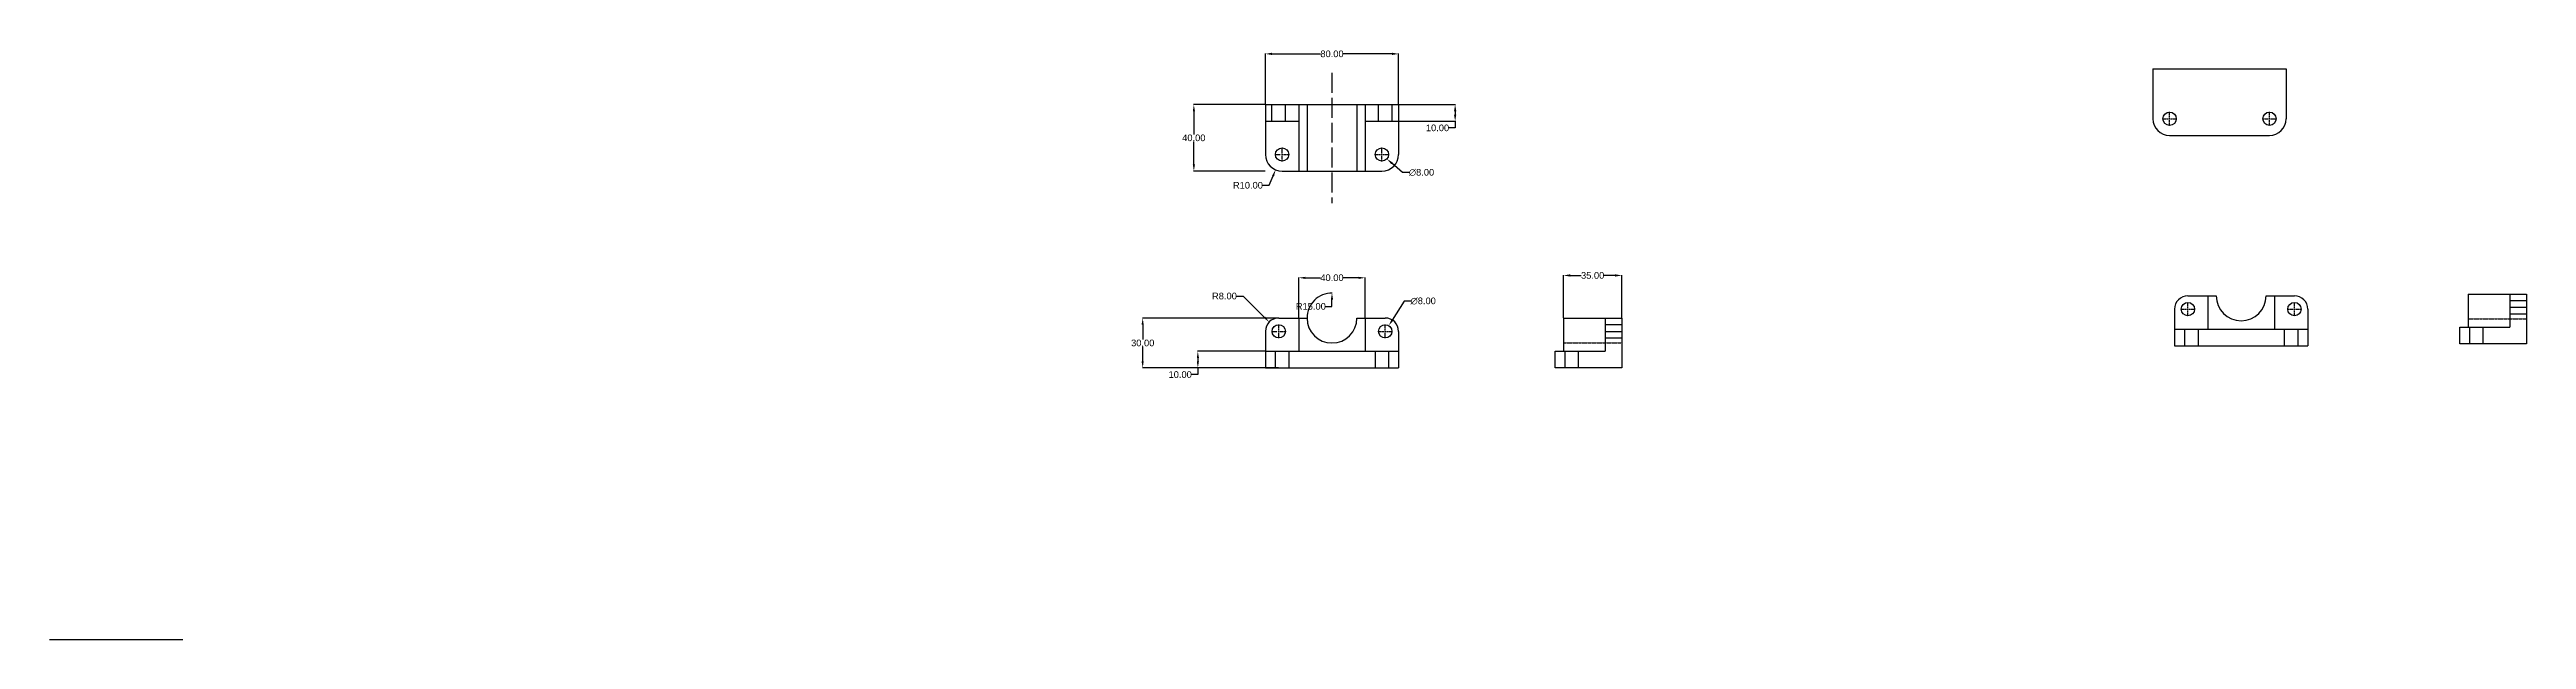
# Model space of a CAD drawing. Header units: millimetres. Extents: x 193 to 1681, y 43 to 398.
import ezdxf

# ---------------------------------------------------------------- set-up
doc = ezdxf.new("R2010")
doc.units = ezdxf.units.MM
doc.header["$MEASUREMENT"] = 0
doc.linetypes.add('ACAD_ISO02W100', pattern=[15, 12, -3])
doc.linetypes.add('CENTER2', pattern=[1.125, 0.75, -0.125, 0.125, -0.125])
doc.styles.get("Standard").update_dxf_attribs({"font": 'arial.ttf'})
doc.dimstyles.get("Standard").update_dxf_attribs({"dimtxt": 4, "dimasz": 4, "dimexe": 0.18, "dimexo": 0.0625, "dimgap": 0.09, "dimtad": 0, "dimtih": 1, "dimtoh": 1, "dimzin": 0, "dimdsep": 46, "dimtxsty": 'Standard', "dimcen": 0.09, "dimadec": 0, "dimazin": 0, "dimtfac": 1, "dimtofl": 0, "dimtmove": 0, "dimatfit": 3, "dimfxl": 1, "dimtolj": 1, "dimtzin": 0, "dimarcsym": 0})

# ---------------------------------------------------------------- blocks, each defined once
blk = doc.blocks.new('*U2')
at = {"color": 0, "linetype": 'CENTER2', "transparency": 16777216}
for p, q in [((-4.12, 0), (-0.8, 0)), ((0, 0.8), (0, 4.12)), ((0.8, 0), (4.12, 0)), ((0, -4.12), (0, -0.8))]:
    blk.add_line(p, q, dxfattribs=at)
at = {"color": 0, "linetype": 'Continuous', "transparency": 16777216}
for p, q in [((-0.4, 0), (0.4, 0)), ((0, -0.4), (0, 0.4))]:
    blk.add_line(p, q, dxfattribs=at)
blk = doc.blocks.new('*U3')
at = {"color": 0, "linetype": 'CENTER2', "transparency": 16777216}
for p, q in [((-4.12, 0), (-0.8, 0)), ((0, 0.8), (0, 4.12)), ((0.8, 0), (4.12, 0)), ((0, -4.12), (0, -0.8))]:
    blk.add_line(p, q, dxfattribs=at)
at = {"color": 0, "linetype": 'Continuous', "transparency": 16777216}
for p, q in [((-0.4, 0), (0.4, 0)), ((0, -0.4), (0, 0.4))]:
    blk.add_line(p, q, dxfattribs=at)
blk = doc.blocks.new('*D7')
at = {"color": 0, "lineweight": -2, "transparency": 16777216}
for p, q in [((923.5, 364.7), (923.5, 395.3)), ((927.5, 395.1), (956.7, 395.1)), ((999.5, 395.1), (970.3, 395.1)), ((1003.5, 364.7), (1003.5, 395.3))]:
    blk.add_line(p, q, dxfattribs=at)
at = {"color": 0, "transparency": 16777216}
for points in [[(927.5, 395.8), (927.5, 394.4), (923.5, 395.1)], [(999.5, 395.8), (999.5, 394.4), (1003.5, 395.1)]]:
    blk.add_solid(points, dxfattribs=at)
at = {"layer": 'Defpoints', "color": 0, "transparency": 16777216}
for p in [(1003.5, 395.1), (923.5, 364.6), (1003.5, 364.6)]:
    blk.add_point(p, dxfattribs=at)
at = {"color": 0, "transparency": 16777216, "insert": (963.5, 395.1), "char_height": 4, "attachment_point": 5}
blk.add_mtext('\\A1;80.00', dxfattribs=at)
blk = doc.blocks.new('*D8')
at = {"color": 0, "lineweight": -2, "transparency": 16777216}
for p, q in [((1003.6, 364.6), (1037.7, 364.6)), ((1037.5, 360.6), (1037.5, 358.6)), ((1003.6, 354.6), (1037.7, 354.6)), ((1037.5, 350.6), (1033.5, 350.6)), ((1037.5, 354.6), (1037.5, 350.6))]:
    blk.add_line(p, q, dxfattribs=at)
at = {"color": 0, "transparency": 16777216}
for points in [[(1036.8, 360.6), (1038.2, 360.6), (1037.5, 364.6)], [(1036.8, 358.6), (1038.2, 358.6), (1037.5, 354.6)]]:
    blk.add_solid(points, dxfattribs=at)
at = {"layer": 'Defpoints', "color": 0, "transparency": 16777216}
for p in [(1003.5, 364.6), (1003.5, 354.6), (1037.5, 354.6)]:
    blk.add_point(p, dxfattribs=at)
at = {"color": 0, "transparency": 16777216, "insert": (1026.9, 350.6), "char_height": 4, "attachment_point": 5}
blk.add_mtext('\\A1;10.00', dxfattribs=at)
blk = doc.blocks.new('*D9')
at = {"color": 0, "lineweight": -2, "transparency": 16777216}
for p, q in [((923.4, 364.6), (880.4, 364.6)), ((880.5, 360.6), (880.5, 346.7)), ((880.5, 328.6), (880.5, 342.5)), ((923.4, 324.6), (880.4, 324.6))]:
    blk.add_line(p, q, dxfattribs=at)
at = {"color": 0, "transparency": 16777216}
for points in [[(879.9, 360.6), (881.2, 360.6), (880.5, 364.6)], [(879.9, 328.6), (881.2, 328.6), (880.5, 324.6)]]:
    blk.add_solid(points, dxfattribs=at)
at = {"layer": 'Defpoints', "color": 0, "transparency": 16777216}
for p in [(923.5, 364.6), (880.5, 324.6), (923.5, 324.6)]:
    blk.add_point(p, dxfattribs=at)
at = {"color": 0, "transparency": 16777216, "insert": (880.5, 344.6), "char_height": 4, "attachment_point": 5}
blk.add_mtext('\\A1;40.00', dxfattribs=at)
blk = doc.blocks.new('*D10')
at = {"color": 0, "lineweight": -2, "transparency": 16777216}
for p, q in [((993.4, 334.6), (993.6, 334.6)), ((993.5, 334.5), (993.5, 334.7)), ((1005.9, 323.8), (999.5, 329.3)), ((1009.9, 323.8), (1005.9, 323.8))]:
    blk.add_line(p, q, dxfattribs=at)
at = {"color": 0, "transparency": 16777216}
blk.add_solid([(1000, 329.8), (999.1, 328.8), (996.5, 332)], dxfattribs=at)
at = {"layer": 'Defpoints', "color": 0, "transparency": 16777216}
for p in [(990.5, 337.2), (996.5, 332)]:
    blk.add_point(p, dxfattribs=at)
at = {"color": 0, "transparency": 16777216, "insert": (1017.3, 323.8), "char_height": 4, "attachment_point": 5}
blk.add_mtext('\\A1;∅8.00', dxfattribs=at)
blk = doc.blocks.new('*D11')
at = {"color": 0, "lineweight": -2, "transparency": 16777216}
for p, q in [((933.4, 334.6), (933.6, 334.6)), ((933.5, 334.5), (933.5, 334.7)), ((921.7, 316.1), (925.7, 316.1)), ((925.7, 316.1), (928.1, 321.7))]:
    blk.add_line(p, q, dxfattribs=at)
at = {"color": 0, "transparency": 16777216}
blk.add_solid([(927.5, 321.9), (928.7, 321.4), (929.6, 325.4)], dxfattribs=at)
at = {"layer": 'Defpoints', "color": 0, "transparency": 16777216}
for p in [(933.5, 334.6), (929.6, 325.4)]:
    blk.add_point(p, dxfattribs=at)
at = {"color": 0, "transparency": 16777216, "insert": (913, 316.1), "char_height": 4, "attachment_point": 5}
blk.add_mtext('\\A1;R10.00', dxfattribs=at)
blk = doc.blocks.new('*U12')
at = {"color": 0, "linetype": 'CENTER2', "transparency": 16777216}
for p, q in [((-4.12, 0), (-0.8, 0)), ((0, 0.8), (0, 4.12)), ((0.8, 0), (4.12, 0)), ((0, -4.12), (0, -0.8))]:
    blk.add_line(p, q, dxfattribs=at)
at = {"color": 0, "linetype": 'Continuous', "transparency": 16777216}
for p, q in [((-0.4, 0), (0.4, 0)), ((0, -0.4), (0, 0.4))]:
    blk.add_line(p, q, dxfattribs=at)
blk = doc.blocks.new('*U13')
at = {"color": 0, "linetype": 'CENTER2', "transparency": 16777216}
for p, q in [((-4.12, 0), (-0.8, 0)), ((0, 0.8), (0, 4.12)), ((0.8, 0), (4.12, 0)), ((0, -4.12), (0, -0.8))]:
    blk.add_line(p, q, dxfattribs=at)
at = {"color": 0, "linetype": 'Continuous', "transparency": 16777216}
for p, q in [((-0.4, 0), (0.4, 0)), ((0, -0.4), (0, 0.4))]:
    blk.add_line(p, q, dxfattribs=at)
blk = doc.blocks.new('*U25')
at = {"color": 0, "linetype": 'CENTER2', "transparency": 16777216}
for p, q in [((-4.12, 0), (-0.8, 0)), ((0, 0.8), (0, 4.12)), ((0.8, 0), (4.12, 0)), ((0, -4.12), (0, -0.8))]:
    blk.add_line(p, q, dxfattribs=at)
at = {"color": 0, "linetype": 'Continuous', "transparency": 16777216}
for p, q in [((-0.4, 0), (0.4, 0)), ((0, -0.4), (0, 0.4))]:
    blk.add_line(p, q, dxfattribs=at)
blk = doc.blocks.new('*U27')
at = {"color": 0, "linetype": 'CENTER2', "transparency": 16777216}
for p, q in [((-4.12, 0), (-0.8, 0)), ((0, 0.8), (0, 4.12)), ((0.8, 0), (4.12, 0)), ((0, -4.12), (0, -0.8))]:
    blk.add_line(p, q, dxfattribs=at)
at = {"color": 0, "linetype": 'Continuous', "transparency": 16777216}
for p, q in [((-0.4, 0), (0.4, 0)), ((0, -0.4), (0, 0.4))]:
    blk.add_line(p, q, dxfattribs=at)
blk = doc.blocks.new('*D28')
at = {"color": 0, "lineweight": -2, "transparency": 16777216}
for p, q in [((906.1, 249.5), (910.1, 249.5)), ((910.1, 249.5), (923, 236.7)), ((931.4, 228.3), (931.6, 228.3)), ((931.5, 228.2), (931.5, 228.4))]:
    blk.add_line(p, q, dxfattribs=at)
at = {"color": 0, "transparency": 16777216}
blk.add_solid([(923.4, 237.2), (922.5, 236.3), (925.8, 233.9)], dxfattribs=at)
at = {"layer": 'Defpoints', "color": 0, "transparency": 16777216}
for p in [(925.8, 233.9), (931.5, 228.3)]:
    blk.add_point(p, dxfattribs=at)
at = {"color": 0, "transparency": 16777216, "insert": (898.9, 249.5), "char_height": 4, "attachment_point": 5}
blk.add_mtext('\\A1;R8.00', dxfattribs=at)
blk = doc.blocks.new('*D29')
at = {"color": 0, "lineweight": -2, "transparency": 16777216}
for p, q in [((1006.8, 246.5), (999.7, 235.1)), ((1010.8, 246.5), (1006.8, 246.5)), ((995.4, 228.3), (995.6, 228.3)), ((995.5, 228.2), (995.5, 228.4))]:
    blk.add_line(p, q, dxfattribs=at)
at = {"color": 0, "transparency": 16777216}
blk.add_solid([(999.2, 235.4), (1000.3, 234.7), (997.6, 231.7)], dxfattribs=at)
at = {"layer": 'Defpoints', "color": 0, "transparency": 16777216}
for p in [(993.4, 224.9), (997.6, 231.7)]:
    blk.add_point(p, dxfattribs=at)
at = {"color": 0, "transparency": 16777216, "insert": (1018.3, 246.5), "char_height": 4, "attachment_point": 5}
blk.add_mtext('\\A1;∅8.00', dxfattribs=at)
blk = doc.blocks.new('*D30')
at = {"color": 0, "lineweight": -2, "transparency": 16777216}
for p, q in [((923.4, 216.3), (882.7, 216.3)), ((882.9, 212.3), (882.9, 210.3)), ((882.9, 202.3), (878.9, 202.3)), ((923.4, 206.3), (882.7, 206.3)), ((882.9, 206.3), (882.9, 202.3))]:
    blk.add_line(p, q, dxfattribs=at)
at = {"color": 0, "transparency": 16777216}
for points in [[(882.3, 212.3), (883.6, 212.3), (882.9, 216.3)], [(882.3, 210.3), (883.6, 210.3), (882.9, 206.3)]]:
    blk.add_solid(points, dxfattribs=at)
at = {"layer": 'Defpoints', "color": 0, "transparency": 16777216}
for p in [(923.5, 216.3), (882.9, 206.3), (923.5, 206.3)]:
    blk.add_point(p, dxfattribs=at)
at = {"color": 0, "transparency": 16777216, "insert": (872.3, 202.3), "char_height": 4, "attachment_point": 5}
blk.add_mtext('\\A1;10.00', dxfattribs=at)
blk = doc.blocks.new('*D31')
at = {"color": 0, "lineweight": -2, "transparency": 16777216}
for p, q in [((943.5, 236.4), (943.5, 260.6)), ((947.5, 260.5), (956.6, 260.5)), ((979.5, 260.5), (970.4, 260.5)), ((983.5, 236.4), (983.5, 260.6))]:
    blk.add_line(p, q, dxfattribs=at)
at = {"color": 0, "transparency": 16777216}
for points in [[(947.5, 261.1), (947.5, 259.8), (943.5, 260.5)], [(979.5, 261.1), (979.5, 259.8), (983.5, 260.5)]]:
    blk.add_solid(points, dxfattribs=at)
at = {"layer": 'Defpoints', "color": 0, "transparency": 16777216}
for p in [(983.5, 260.5), (943.5, 236.3), (983.5, 236.3)]:
    blk.add_point(p, dxfattribs=at)
at = {"color": 0, "transparency": 16777216, "insert": (963.5, 260.5), "char_height": 4, "attachment_point": 5}
blk.add_mtext('\\A1;40.00', dxfattribs=at)
blk = doc.blocks.new('*D32')
at = {"color": 0, "lineweight": -2, "transparency": 16777216}
for p, q in [((931.4, 236.3), (849.6, 236.3)), ((849.8, 232.3), (849.8, 223.4)), ((849.8, 210.3), (849.8, 219.2)), ((931.4, 206.3), (849.6, 206.3))]:
    blk.add_line(p, q, dxfattribs=at)
at = {"color": 0, "transparency": 16777216}
for points in [[(849.1, 232.3), (850.4, 232.3), (849.8, 236.3)], [(849.1, 210.3), (850.4, 210.3), (849.8, 206.3)]]:
    blk.add_solid(points, dxfattribs=at)
at = {"layer": 'Defpoints', "color": 0, "transparency": 16777216}
for p in [(931.5, 236.3), (849.8, 206.3), (931.5, 206.3)]:
    blk.add_point(p, dxfattribs=at)
at = {"color": 0, "transparency": 16777216, "insert": (849.8, 221.3), "char_height": 4, "attachment_point": 5}
blk.add_mtext('\\A1;30.00', dxfattribs=at)
blk = doc.blocks.new('*D33')
at = {"color": 0, "lineweight": -2, "transparency": 16777216}
for p, q in [((959.5, 243.3), (963.5, 243.3)), ((963.5, 243.3), (963.5, 247.3))]:
    blk.add_line(p, q, dxfattribs=at)
blk.add_arc((963.5, 236.3), 15, 89.3125, 179.7613, dxfattribs=at)
at = {"color": 0, "transparency": 16777216}
blk.add_solid([(962.8, 247.3), (964.2, 247.3), (963.5, 251.3)], dxfattribs=at)
at = {"layer": 'Defpoints', "color": 0, "transparency": 16777216}
for p in [(963.5, 251.3), (963.5, 236.3)]:
    blk.add_point(p, dxfattribs=at)
at = {"color": 0, "transparency": 16777216, "insert": (950.8, 243.3), "char_height": 4, "attachment_point": 5}
blk.add_mtext('\\A1;R15.00', dxfattribs=at)
blk = doc.blocks.new('*D35')
at = {"color": 0, "lineweight": -2, "transparency": 16777216}
for p, q in [((1102.6, 236.4), (1102.6, 262.1)), ((1106.6, 261.9), (1113.2, 261.9)), ((1133.6, 261.9), (1126.9, 261.9)), ((1137.6, 236.4), (1137.6, 262.1))]:
    blk.add_line(p, q, dxfattribs=at)
at = {"color": 0, "transparency": 16777216}
for points in [[(1106.6, 262.6), (1106.6, 261.2), (1102.6, 261.9)], [(1133.6, 262.6), (1133.6, 261.2), (1137.6, 261.9)]]:
    blk.add_solid(points, dxfattribs=at)
at = {"layer": 'Defpoints', "color": 0, "transparency": 16777216}
for p in [(1137.6, 261.9), (1102.6, 236.3), (1137.6, 236.3)]:
    blk.add_point(p, dxfattribs=at)
at = {"color": 0, "transparency": 16777216, "insert": (1120.1, 261.9), "char_height": 4, "attachment_point": 5}
blk.add_mtext('\\A1;35.00', dxfattribs=at)
blk = doc.blocks.new('*U46')
at = {"color": 0, "linetype": 'CENTER2', "transparency": 16777216}
for p, q in [((-4.12, 0), (-0.8, 0)), ((0, 0.8), (0, 4.12)), ((0.8, 0), (4.12, 0)), ((0, -4.12), (0, -0.8))]:
    blk.add_line(p, q, dxfattribs=at)
at = {"color": 0, "linetype": 'Continuous', "transparency": 16777216}
for p, q in [((-0.4, 0), (0.4, 0)), ((0, -0.4), (0, 0.4))]:
    blk.add_line(p, q, dxfattribs=at)
blk = doc.blocks.new('*U47')
at = {"color": 0, "linetype": 'CENTER2', "transparency": 16777216}
for p, q in [((-4.12, 0), (-0.8, 0)), ((0, 0.8), (0, 4.12)), ((0.8, 0), (4.12, 0)), ((0, -4.12), (0, -0.8))]:
    blk.add_line(p, q, dxfattribs=at)
at = {"color": 0, "linetype": 'Continuous', "transparency": 16777216}
for p, q in [((-0.4, 0), (0.4, 0)), ((0, -0.4), (0, 0.4))]:
    blk.add_line(p, q, dxfattribs=at)

msp = doc.modelspace()

# ---------------------------------------------------------------- linework, layer by layer
at = {"linetype": 'ACAD_ISO02W100'}
for p, q in [((963.509, 383.74), (963.509, 305.28)), ((1671.112, 246.854), (1681.112, 246.854)), ((1671.112, 238.734), (1681.112, 238.734)), ((1127.558, 232.413), (1137.558, 232.413)), ((1127.558, 224.293), (1137.558, 224.293))]:
    msp.add_line(p, q, dxfattribs=at)
for p, q in [((1456.74, 386.109), (1536.74, 386.109)), ((1456.74, 386.109), (1456.74, 356.109)), ((1456.74, 386.109), (1456.74, 356.109)), ((1536.74, 386.109), (1536.74, 356.109)), ((1536.74, 386.109), (1536.74, 356.109)), ((923.509, 364.59), (1003.509, 364.59)), ((923.509, 364.59), (923.509, 334.59)), ((923.509, 364.59), (923.509, 334.59)), ((927.389, 354.59), (927.389, 364.59)), ((935.629, 354.59), (935.629, 364.59)), ((943.509, 364.59), (943.509, 324.59)), ((948.509, 364.59), (948.509, 324.59)), ((948.509, 364.59), (948.509, 324.59)), ((978.509, 364.59), (978.509, 324.59)), ((978.509, 364.59), (978.509, 324.59)), ((983.509, 364.59), (983.509, 324.59)), ((991.389, 354.59), (991.389, 364.59)), ((999.629, 354.59), (999.629, 364.59)), ((1003.509, 364.59), (1003.509, 334.59)), ((1003.509, 364.59), (1003.509, 334.59)), ((923.509, 354.59), (943.509, 354.59)), ((943.509, 354.59), (943.509, 324.59)), ((983.509, 354.59), (983.509, 324.59)), ((983.509, 354.59), (1003.509, 354.59)), ((1466.74, 346.109), (1526.74, 346.109)), ((933.509, 324.59), (993.509, 324.59)), ((1469.733, 241.679), (1469.733, 219.679)), ((1477.733, 249.679), (1494.733, 249.679)), ((1489.733, 249.679), (1489.733, 229.679)), ((1524.733, 249.679), (1541.733, 249.679)), ((1529.733, 249.679), (1529.733, 229.679)), ((1549.733, 241.679), (1549.733, 219.679)), ((1646.112, 250.734), (1681.112, 250.734)), ((1646.112, 250.734), (1646.112, 230.734)), ((1671.112, 250.734), (1671.112, 230.734)), ((1671.112, 242.734), (1681.112, 242.734)), ((1681.112, 250.734), (1681.112, 220.734)), ((923.509, 228.293), (923.509, 206.293)), ((931.509, 236.293), (948.509, 236.293)), ((943.509, 236.293), (943.509, 216.293)), ((978.509, 236.293), (995.509, 236.293)), ((983.509, 236.293), (983.509, 216.293)), ((1003.509, 228.293), (1003.509, 206.293)), ((1102.558, 236.293), (1137.558, 236.293)), ((1102.558, 236.293), (1102.558, 216.293)), ((1127.558, 236.293), (1127.558, 216.293)), ((1127.558, 228.293), (1137.558, 228.293)), ((1137.558, 236.293), (1137.558, 206.293)), ((1469.733, 229.679), (1549.733, 229.679)), ((1475.613, 229.679), (1475.613, 219.679)), ((1483.853, 229.679), (1483.853, 219.679)), ((1535.613, 229.679), (1535.613, 219.679)), ((1543.733, 229.679), (1543.733, 219.679)), ((1641.112, 220.734), (1641.112, 230.734)), ((1641.112, 230.734), (1671.112, 230.734)), ((1647.112, 220.734), (1647.112, 230.734)), ((1655.112, 220.734), (1655.112, 230.734)), ((923.509, 216.293), (1003.509, 216.293)), ((929.389, 216.293), (929.389, 206.293)), ((937.629, 216.293), (937.629, 206.293)), ((989.389, 216.293), (989.389, 206.293)), ((997.509, 216.293), (997.509, 206.293)), ((1097.558, 206.293), (1097.558, 216.293)), ((1097.558, 216.293), (1127.558, 216.293)), ((1103.558, 206.293), (1103.558, 216.293)), ((1111.558, 206.293), (1111.558, 216.293)), ((1469.733, 219.679), (1549.733, 219.679)), ((1681.112, 220.734), (1641.112, 220.734)), ((923.509, 206.293), (1003.509, 206.293)), ((1137.558, 206.293), (1097.558, 206.293)), ((193.046, 43.044), (273.046, 43.044))]:
    msp.add_line(p, q)
at = {"linetype": 'CENTER2'}
for p, q in [((1646.112, 235.734), (1681.112, 235.734)), ((1102.558, 221.293), (1137.558, 221.293))]:
    msp.add_line(p, q, dxfattribs=at)
for centre in [(1466.74, 356.109), (1526.74, 356.109), (933.509, 334.59), (993.509, 334.59), (1477.733, 241.679), (1541.733, 241.679), (931.509, 228.293), (995.509, 228.293)]:
    msp.add_circle(centre, 4)
for centre, radius, start, end in [((1466.74, 356.109), 10, 180, 270), ((1526.74, 356.109), 10, 270, 0), ((933.509, 334.59), 10, 180, 270), ((993.509, 334.59), 10, 270, 0), ((1477.733, 241.679), 8, 90, 180), ((1509.733, 249.679), 15, 180, 0), ((1541.733, 241.679), 8, 0, 90), ((931.509, 228.293), 8, 90, 180), ((963.509, 236.293), 15, 180, 0), ((995.509, 228.293), 8, 0, 90)]:
    msp.add_arc(centre, radius, start, end)

# ---------------------------------------------------------------- block references
for name, p in [('*U46', (1466.74, 356.109)), ('*U47', (1526.74, 356.109)), ('*U2', (933.509, 334.59)), ('*U3', (993.509, 334.59)), ('*U25', (1477.733, 241.679)), ('*U27', (1541.733, 241.679)), ('*U12', (931.509, 228.293)), ('*U13', (995.509, 228.293))]:
    msp.add_blockref(name, p, dxfattribs=at)

# ---------------------------------------------------------------- dimensions: what is measured, and where the dimension line sits
for base, p1, p2, picture, middle in [((1003.509, 395.101), (923.509, 364.59), (1003.509, 364.59), '*D7', (963.509, 395.101)), ((983.509, 260.456), (943.509, 236.293), (983.509, 236.293), '*D31', (963.509, 260.456)), ((1137.558, 261.907), (1102.558, 236.293), (1137.558, 236.293), '*D35', (1120.058, 261.907))]:
    dim = msp.add_linear_dim(base=base, p1=p1, p2=p2, dimstyle='Standard')
    dim.commit()
    dim.dimension.update_dxf_attribs({"geometry": picture, "text_midpoint": middle})
for base, p1, p2, picture, middle in [((880.538, 324.59), (923.509, 364.59), (923.509, 324.59), '*D9', (880.538, 344.59)), ((1037.51, 354.59), (1003.509, 364.59), (1003.509, 354.59), '*D8', (1026.866, 350.59)), ((849.761, 206.293), (931.509, 236.293), (931.509, 206.293), '*D32', (849.761, 221.293)), ((882.925, 206.293), (923.509, 216.293), (923.509, 206.293), '*D30', (872.281, 202.293))]:
    dim = msp.add_linear_dim(base=base, p1=p1, p2=p2, angle=90, dimstyle='Standard')
    dim.commit()
    dim.dimension.update_dxf_attribs({"geometry": picture, "text_midpoint": middle})
for center, mpoint, picture, middle in [((933.509, 334.59), (929.644, 325.367), '*D11', (913, 316.063)), ((931.509, 228.293), (925.82, 233.918), '*D28', (898.866, 249.503)), ((963.509, 236.293), (963.509, 251.293), '*D33', (950.763, 243.293))]:
    dim = msp.add_radius_dim(center=center, mpoint=mpoint, dimstyle='Standard')
    dim.commit()
    dim.dimension.update_dxf_attribs({"geometry": picture, "text_midpoint": middle, "dimtype": 164})
for p1, p2, picture, middle in [((990.491, 337.215), (996.527, 331.964), '*D10', (1017.319, 323.842)), ((993.399, 224.894), (997.619, 231.691), '*D29', (1018.262, 246.491))]:
    dim = msp.add_diameter_dim_2p(p1=p1, p2=p2, dimstyle='Standard')
    dim.commit()
    dim.dimension.update_dxf_attribs({"geometry": picture, "text_midpoint": middle, "dimtype": 163})

doc.saveas('drawing.dxf')
